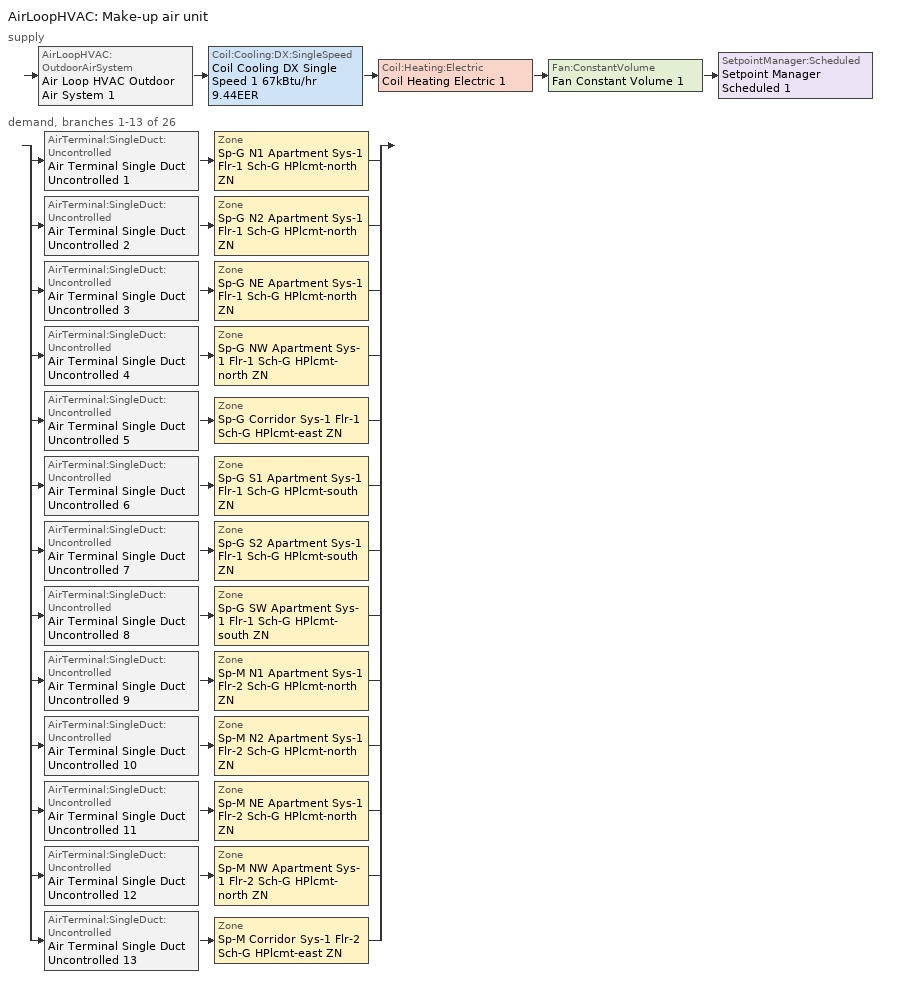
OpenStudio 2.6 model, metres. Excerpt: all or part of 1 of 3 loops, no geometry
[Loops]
AirLoopHVAC 'Make-up air unit'
 supply: AirLoopHVAC:OutdoorAirSystem 'Air Loop HVAC Outdoor Air System 1' > Coil:Cooling:DX:SingleSpeed 'Coil Cooling DX Single Speed 1 67kBtu/hr 9.44EER' > Coil:Heating:Electric 'Coil Heating Electric 1' > Fan:ConstantVolume 'Fan Constant Volume 1' > SetpointManager:Scheduled 'Setpoint Manager Scheduled 1'
 demand, branches 1-13 of 26: split
  | AirTerminal:SingleDuct:Uncontrolled 'Air Terminal Single Duct Uncontrolled 1' > Zone 'Sp-G N1 Apartment Sys-1 Flr-1 Sch-G HPlcmt-north ZN'
  | AirTerminal:SingleDuct:Uncontrolled 'Air Terminal Single Duct Uncontrolled 2' > Zone 'Sp-G N2 Apartment Sys-1 Flr-1 Sch-G HPlcmt-north ZN'
  | AirTerminal:SingleDuct:Uncontrolled 'Air Terminal Single Duct Uncontrolled 3' > Zone 'Sp-G NE Apartment Sys-1 Flr-1 Sch-G HPlcmt-north ZN'
  | AirTerminal:SingleDuct:Uncontrolled 'Air Terminal Single Duct Uncontrolled 4' > Zone 'Sp-G NW Apartment Sys-1 Flr-1 Sch-G HPlcmt-north ZN'
  | AirTerminal:SingleDuct:Uncontrolled 'Air Terminal Single Duct Uncontrolled 5' > Zone 'Sp-G Corridor Sys-1 Flr-1 Sch-G HPlcmt-east ZN'
  | AirTerminal:SingleDuct:Uncontrolled 'Air Terminal Single Duct Uncontrolled 6' > Zone 'Sp-G S1 Apartment Sys-1 Flr-1 Sch-G HPlcmt-south ZN'
  | AirTerminal:SingleDuct:Uncontrolled 'Air Terminal Single Duct Uncontrolled 7' > Zone 'Sp-G S2 Apartment Sys-1 Flr-1 Sch-G HPlcmt-south ZN'
  | AirTerminal:SingleDuct:Uncontrolled 'Air Terminal Single Duct Uncontrolled 8' > Zone 'Sp-G SW Apartment Sys-1 Flr-1 Sch-G HPlcmt-south ZN'
  | AirTerminal:SingleDuct:Uncontrolled 'Air Terminal Single Duct Uncontrolled 9' > Zone 'Sp-M N1 Apartment Sys-1 Flr-2 Sch-G HPlcmt-north ZN'
  | AirTerminal:SingleDuct:Uncontrolled 'Air Terminal Single Duct Uncontrolled 10' > Zone 'Sp-M N2 Apartment Sys-1 Flr-2 Sch-G HPlcmt-north ZN'
  | AirTerminal:SingleDuct:Uncontrolled 'Air Terminal Single Duct Uncontrolled 11' > Zone 'Sp-M NE Apartment Sys-1 Flr-2 Sch-G HPlcmt-north ZN'
  | AirTerminal:SingleDuct:Uncontrolled 'Air Terminal Single Duct Uncontrolled 12' > Zone 'Sp-M NW Apartment Sys-1 Flr-2 Sch-G HPlcmt-north ZN'
  | AirTerminal:SingleDuct:Uncontrolled 'Air Terminal Single Duct Uncontrolled 13' > Zone 'Sp-M Corridor Sys-1 Flr-2 Sch-G HPlcmt-east ZN'
[Sizing:Zone] Zone Cooling Design Supply Air Temperature Input Method=SupplyAirTemperature; Zone Cooling Design Supply Air Temperature {C}=13; Zone Cooling Design Supply Air Temperature Difference {deltaC}=11.11; Zone Heating Design Supply Air Temperature Input Method=SupplyAirTemperature; Zone Heating Design Supply Air Temperature {C}=43; Zone Heating Design Supply Air Temperature Difference {deltaC}=11.11; Zone Cooling Design Supply Air Humidity Ratio {kg-H2O/kg-air}=0.0085; Zone Heating Design Supply Air Humidity Ratio {kg-H2O/kg-air}=0.008; Zone Heating Sizing Factor=1.3; Zone Cooling Sizing Factor=1.1; Cooling Design Air Flow Method=DesignDay; Heating Design Air Flow Method=DesignDay; Account for Dedicated Outdoor Air System=No; Dedicated Outdoor Air System Control Strategy=NeutralSupplyAir; Dedicated Outdoor Air Low Setpoint Temperature for Design {C}=autosize; Dedicated Outdoor Air High Setpoint Temperature for Design {C}=autosize
Sp-G N1 Apartment Sys-1 Flr-1 Sch-G HPlcmt-north ZN; Sp-G N2 Apartment Sys-1 Flr-1 Sch-G HPlcmt-north ZN; Sp-G NE Apartment Sys-1 Flr-1 Sch-G HPlcmt-north ZN; Sp-G NW Apartment Sys-1 Flr-1 Sch-G HPlcmt-north ZN; Sp-G Corridor Sys-1 Flr-1 Sch-G HPlcmt-east ZN; Sp-G S1 Apartment Sys-1 Flr-1 Sch-G HPlcmt-south ZN; Sp-G S2 Apartment Sys-1 Flr-1 Sch-G HPlcmt-south ZN; Sp-G SW Apartment Sys-1 Flr-1 Sch-G HPlcmt-south ZN; Sp-M N1 Apartment Sys-1 Flr-2 Sch-G HPlcmt-north ZN; Sp-M N2 Apartment Sys-1 Flr-2 Sch-G HPlcmt-north ZN; Sp-M NE Apartment Sys-1 Flr-2 Sch-G HPlcmt-north ZN; Sp-M NW Apartment Sys-1 Flr-2 Sch-G HPlcmt-north ZN; Sp-M Corridor Sys-1 Flr-2 Sch-G HPlcmt-east ZN
[Zone equipment]
Sp-G N1 Apartment Sys-1 Flr-1 Sch-G HPlcmt-north ZN: Sp-G N1 Apartment Sys-1 Flr-1 Sch-G HPlcmt-north ZN PTAC, Zone HVAC Baseboard Convective Electric 1, Air Terminal Single Duct Uncontrolled 1
Sp-G N2 Apartment Sys-1 Flr-1 Sch-G HPlcmt-north ZN: Sp-G N2 Apartment Sys-1 Flr-1 Sch-G HPlcmt-north ZN PTAC, Zone HVAC Baseboard Convective Electric 2, Air Terminal Single Duct Uncontrolled 2
Sp-G NE Apartment Sys-1 Flr-1 Sch-G HPlcmt-north ZN: Sp-G NE Apartment Sys-1 Flr-1 Sch-G HPlcmt-north ZN PTAC, Zone HVAC Baseboard Convective Electric 3, Air Terminal Single Duct Uncontrolled 3
Sp-G NW Apartment Sys-1 Flr-1 Sch-G HPlcmt-north ZN: Sp-G NW Apartment Sys-1 Flr-1 Sch-G HPlcmt-north ZN PTAC, Zone HVAC Baseboard Convective Electric 4, Air Terminal Single Duct Uncontrolled 4
Sp-G Corridor Sys-1 Flr-1 Sch-G HPlcmt-east ZN: Sp-G Corridor Sys-1 Flr-1 Sch-G HPlcmt-east ZN PTAC, Zone HVAC Baseboard Convective Electric 5, Air Terminal Single Duct Uncontrolled 5
Sp-G S1 Apartment Sys-1 Flr-1 Sch-G HPlcmt-south ZN: Sp-G S1 Apartment Sys-1 Flr-1 Sch-G HPlcmt-south ZN PTAC, Zone HVAC Baseboard Convective Electric 6, Air Terminal Single Duct Uncontrolled 6
Sp-G S2 Apartment Sys-1 Flr-1 Sch-G HPlcmt-south ZN: Sp-G S2 Apartment Sys-1 Flr-1 Sch-G HPlcmt-south ZN PTAC, Zone HVAC Baseboard Convective Electric 7, Air Terminal Single Duct Uncontrolled 7
Sp-G SW Apartment Sys-1 Flr-1 Sch-G HPlcmt-south ZN: Sp-G SW Apartment Sys-1 Flr-1 Sch-G HPlcmt-south ZN PTAC, Zone HVAC Baseboard Convective Electric 8, Air Terminal Single Duct Uncontrolled 8
Sp-M N1 Apartment Sys-1 Flr-2 Sch-G HPlcmt-north ZN: Sp-M N1 Apartment Sys-1 Flr-2 Sch-G HPlcmt-north ZN PTAC, Zone HVAC Baseboard Convective Electric 9, Air Terminal Single Duct Uncontrolled 9
Sp-M N2 Apartment Sys-1 Flr-2 Sch-G HPlcmt-north ZN: Sp-M N2 Apartment Sys-1 Flr-2 Sch-G HPlcmt-north ZN PTAC, Zone HVAC Baseboard Convective Electric 10, Air Terminal Single Duct Uncontrolled 10
Sp-M NE Apartment Sys-1 Flr-2 Sch-G HPlcmt-north ZN: Sp-M NE Apartment Sys-1 Flr-2 Sch-G HPlcmt-north ZN PTAC, Zone HVAC Baseboard Convective Electric 11, Air Terminal Single Duct Uncontrolled 11
Sp-M NW Apartment Sys-1 Flr-2 Sch-G HPlcmt-north ZN: Sp-M NW Apartment Sys-1 Flr-2 Sch-G HPlcmt-north ZN PTAC, Zone HVAC Baseboard Convective Electric 12, Air Terminal Single Duct Uncontrolled 12
Sp-M Corridor Sys-1 Flr-2 Sch-G HPlcmt-east ZN: Sp-M Corridor Sys-1 Flr-2 Sch-G HPlcmt-east ZN PTAC, Zone HVAC Baseboard Convective Electric 13, Air Terminal Single Duct Uncontrolled 13
[AirLoopHVAC]
Make-up air unit: Availability Schedule=Make-up air unit Occ Sch; Design Supply Air Flow Rate {m3/s}=AutoSize
[Sizing:System]
Make-up air unit: Type of Load to Size On=VentilationRequirement; Design Outdoor Air Flow Rate {m3/s}=Autosize; Minimum System Air Flow Ratio=1; Preheat Design Temperature {C}=7; Preheat Design Humidity Ratio {kg-H2O/kg-Air}=0.008; Precool Design Temperature {C}=13; Precool Design Humidity Ratio {kg-H2O/kg-Air}=0.008; Central Cooling Design Supply Air Temperature {C}=13; Central Heating Design Supply Air Temperature {C}=43; Sizing Option=NonCoincident; 100% Outdoor Air in Cooling=Yes; 100% Outdoor Air in Heating=Yes; Central Cooling Design Supply Air Humidity Ratio {kg-H2O/kg-Air}=0.0085; Central Heating Design Supply Air Humidity Ratio {kg-H2O/kg-Air}=0.008; Cooling Design Air Flow Method=DesignDay; Cooling Design Air Flow Rate {m3/s}=0; Heating Design Air Flow Method=DesignDay; Heating Design Air Flow Rate {m3/s}=0; System Outdoor Air Method=ZoneSum; Zone Maximum Outdoor Air Fraction=1; Cooling Supply Air Flow Rate Per Floor Area {m3/s-m2}=0.00996765; Cooling Fraction of Autosized Cooling Supply Air Flow Rate=1; Cooling Supply Air Flow Rate Per Unit Cooling Capacity {m3/s-W}=3.94755e-05; Heating Supply Air Flow Rate Per Floor Area {m3/s-m2}=0.00996765; Heating Fraction of Autosized Heating Supply Air Flow Rate=1; Heating Fraction of Autosized Cooling Supply Air Flow Rate=1; Heating Supply Air Flow Rate Per Unit Heating Capacity {m3/s-W}=3.15882e-05; Cooling Design Capacity Method=CoolingDesignCapacity; Cooling Design Capacity {W}=autosize; Cooling Design Capacity Per Floor Area {W/m2}=234.7; Fraction of Autosized Cooling Design Capacity=1; Heating Design Capacity Method=HeatingDesignCapacity; Heating Design Capacity {W}=autosize; Heating Design Capacity Per Floor Area {W/m2}=157; Fraction of Autosized Heating Design Capacity=1; Central Cooling Capacity Control Method=OnOff
[Fan:ConstantVolume] Availability Schedule=Always On Discrete; Fan Efficiency=0.39975; Pressure Rise {Pa}=640; Maximum Flow Rate {m3/s}=AutoSize; Motor Efficiency=0.615
Fan Constant Volume 1; Fan Constant Volume 2; Fan Constant Volume 3; Fan Constant Volume 4; Fan Constant Volume 5; Fan Constant Volume 6; Fan Constant Volume 7; Fan Constant Volume 8; Fan Constant Volume 9; Fan Constant Volume 10; Fan Constant Volume 11; Fan Constant Volume 12; Fan Constant Volume 13; Fan Constant Volume 14
[Coil:Heating:Electric]
Name | Availability Schedule
Coil Heating Electric 1 | Always On Discrete
Coil Heating Electric 2; Coil Heating Electric 3; Coil Heating Electric 4; Coil Heating Electric 5; Coil Heating Electric 6; Coil Heating Electric 7; Coil Heating Electric 8; Coil Heating Electric 9; Coil Heating Electric 10; Coil Heating Electric 11; Coil Heating Electric 12; Coil Heating Electric 13; Coil Heating Electric 14 | ON_OFF_ALWAYS_OFF
[Coil:Cooling:DX:SingleSpeed] Availability Schedule=Always On Discrete; Rated Total Cooling Capacity {W}=autosize; Rated Sensible Heat Ratio=autosize; Rated Air Flow Rate {m3/s}=autosize; Rated Evaporator Fan Power Per Volume Flow Rate {W/(m3/s)}=773.3; Total Cooling Capacity Function of Temperature Curve=DXCOOL-NECB2011-REF-CAPFT; Total Cooling Capacity Function of Flow Fraction Curve=DXCOOL-NECB2011-REF-CAPFFLOW; Energy Input Ratio Function of Temperature Curve=DXCOOL-NECB2011-REF-COOLEIRFT; Energy Input Ratio Function of Flow Fraction Curve=DXCOOL-NECB2011-REF-COOLEIRFFLOW; Part Load Fraction Correlation Curve=DXCOOL-NECB2011-REF-COOLPLFFPLR; Condenser Type=AirCooled; Evaporative Condenser Effectiveness=0; Evaporative Condenser Air Flow Rate {m3/s}=Autosize; Evaporative Condenser Pump Rated Power Consumption {W}=Autosize; Crankcase Heater Capacity {W}=0; Maximum Outdoor Dry-Bulb Temperature for Crankcase Heater Operation {C}=0; Basin Heater Capacity {W/K}=0; Basin Heater Setpoint Temperature {C}=10
Name | Rated COP {W/W}
Coil Cooling DX Single Speed 1 67kBtu/hr 9.44EER | 3.23999
Coil Cooling DX Single Speed 2 5kBtu/hr 11.0EER | 3.72564
Coil Cooling DX Single Speed 3 5kBtu/hr 11.0EER | 3.72541
Coil Cooling DX Single Speed 4 10kBtu/hr 10.4EER | 3.51529
Coil Cooling DX Single Speed 5 9kBtu/hr 10.5EER | 3.56469
Coil Cooling DX Single Speed 6 6kBtu/hr 11.0EER | 3.72604
Coil Cooling DX Single Speed 7 10kBtu/hr 10.3EER | 3.50609
Coil Cooling DX Single Speed 8 10kBtu/hr 10.3EER | 3.48781
Coil Cooling DX Single Speed 9 12kBtu/hr 10.0EER | 3.39741
Coil Cooling DX Single Speed 10 6kBtu/hr 11.0EER | 3.72581
Coil Cooling DX Single Speed 11 5kBtu/hr 11.0EER | 3.72555
Coil Cooling DX Single Speed 12 10kBtu/hr 10.3EER | 3.49406
Coil Cooling DX Single Speed 13 10kBtu/hr 10.4EER | 3.5082
Coil Cooling DX Single Speed 14 6kBtu/hr 11.0EER | 3.72588
[Controller:OutdoorAir]
Controller Outdoor Air 1: Minimum Outdoor Air Flow Rate {m3/s}=autosize; Maximum Outdoor Air Flow Rate {m3/s}=Autosize; Economizer Control Type=NoEconomizer; Economizer Control Action Type=ModulateFlow; Economizer Maximum Limit Dry-Bulb Temperature {C}=28; Economizer Maximum Limit Enthalpy {J/kg}=64000; Economizer Minimum Limit Dry-Bulb Temperature {C}=-100; Lockout Type=NoLockout; Minimum Limit Type=FixedMinimum; Minimum Outdoor Air Schedule=Make-up air unit Occ Sch; Controller Mechanical Ventilation=Controller Mechanical Ventilation 1; High Humidity Control=No; Heat Recovery Bypass Control Type=BypassWhenWithinEconomizerLimits
[Controller:MechanicalVentilation]
Controller Mechanical Ventilation 1: Availability Schedule=Always On Discrete; System Outdoor Air Method=ZoneSum
[AirLoopHVAC:OutdoorAirSystem]
Air Loop HVAC Outdoor Air System 1: Controller=Controller Outdoor Air 1
[SetpointManager:Scheduled]
Setpoint Manager Scheduled 1: Control Variable=Temperature; Schedule=Makeup-Air Unit Supply Air Temp
[ZoneHVAC:PackagedTerminalAirConditioner] Availability Schedule=Always On Discrete; Supply Air Flow Rate During Cooling Operation {m3/s}=Autosize; Supply Air Flow Rate During Heating Operation {m3/s}=Autosize; Supply Air Flow Rate When No Cooling or Heating is Needed {m3/s}=Autosize; Outdoor Air Flow Rate During Cooling Operation {m3/s}=Autosize; Outdoor Air Flow Rate During Heating Operation {m3/s}=Autosize; Outdoor Air Flow Rate When No Cooling or Heating is Needed {m3/s}=Autosize; Fan Placement=DrawThrough
Name | Supply Air Fan | Heating Coil | Cooling Coil
Sp-G N1 Apartment Sys-1 Flr-1 Sch-G HPlcmt-north ZN PTAC | Fan Constant Volume 2 | Coil Heating Electric 2 | Coil Cooling DX Single Speed 2 5kBtu/hr 11.0EER
Sp-G N2 Apartment Sys-1 Flr-1 Sch-G HPlcmt-north ZN PTAC | Fan Constant Volume 3 | Coil Heating Electric 3 | Coil Cooling DX Single Speed 3 5kBtu/hr 11.0EER
Sp-G NE Apartment Sys-1 Flr-1 Sch-G HPlcmt-north ZN PTAC | Fan Constant Volume 4 | Coil Heating Electric 4 | Coil Cooling DX Single Speed 4 10kBtu/hr 10.4EER
Sp-G NW Apartment Sys-1 Flr-1 Sch-G HPlcmt-north ZN PTAC | Fan Constant Volume 5 | Coil Heating Electric 5 | Coil Cooling DX Single Speed 5 9kBtu/hr 10.5EER
Sp-G Corridor Sys-1 Flr-1 Sch-G HPlcmt-east ZN PTAC | Fan Constant Volume 6 | Coil Heating Electric 6 | Coil Cooling DX Single Speed 6 6kBtu/hr 11.0EER
Sp-G S1 Apartment Sys-1 Flr-1 Sch-G HPlcmt-south ZN PTAC | Fan Constant Volume 7 | Coil Heating Electric 7 | Coil Cooling DX Single Speed 7 10kBtu/hr 10.3EER
Sp-G S2 Apartment Sys-1 Flr-1 Sch-G HPlcmt-south ZN PTAC | Fan Constant Volume 8 | Coil Heating Electric 8 | Coil Cooling DX Single Speed 8 10kBtu/hr 10.3EER
Sp-G SW Apartment Sys-1 Flr-1 Sch-G HPlcmt-south ZN PTAC | Fan Constant Volume 9 | Coil Heating Electric 9 | Coil Cooling DX Single Speed 9 12kBtu/hr 10.0EER
Sp-M N1 Apartment Sys-1 Flr-2 Sch-G HPlcmt-north ZN PTAC | Fan Constant Volume 10 | Coil Heating Electric 10 | Coil Cooling DX Single Speed 10 6kBtu/hr 11.0EER
Sp-M N2 Apartment Sys-1 Flr-2 Sch-G HPlcmt-north ZN PTAC | Fan Constant Volume 11 | Coil Heating Electric 11 | Coil Cooling DX Single Speed 11 5kBtu/hr 11.0EER
Sp-M NE Apartment Sys-1 Flr-2 Sch-G HPlcmt-north ZN PTAC | Fan Constant Volume 12 | Coil Heating Electric 12 | Coil Cooling DX Single Speed 12 10kBtu/hr 10.3EER
Sp-M NW Apartment Sys-1 Flr-2 Sch-G HPlcmt-north ZN PTAC | Fan Constant Volume 13 | Coil Heating Electric 13 | Coil Cooling DX Single Speed 13 10kBtu/hr 10.4EER
Sp-M Corridor Sys-1 Flr-2 Sch-G HPlcmt-east ZN PTAC | Fan Constant Volume 14 | Coil Heating Electric 14 | Coil Cooling DX Single Speed 14 6kBtu/hr 11.0EER
[ZoneHVAC:Baseboard:Convective:Electric] Availability Schedule=Always On Discrete; Nominal Capacity {W}=autosize; Efficiency=1
Zone HVAC Baseboard Convective Electric 1; Zone HVAC Baseboard Convective Electric 2; Zone HVAC Baseboard Convective Electric 3; Zone HVAC Baseboard Convective Electric 4; Zone HVAC Baseboard Convective Electric 5; Zone HVAC Baseboard Convective Electric 6; Zone HVAC Baseboard Convective Electric 7; Zone HVAC Baseboard Convective Electric 8; Zone HVAC Baseboard Convective Electric 9; Zone HVAC Baseboard Convective Electric 10; Zone HVAC Baseboard Convective Electric 11; Zone HVAC Baseboard Convective Electric 12; Zone HVAC Baseboard Convective Electric 13
[AirTerminal:SingleDuct:Uncontrolled] Availability Schedule=Always On Discrete; Maximum Air Flow Rate {m3/s}=AutoSize
Air Terminal Single Duct Uncontrolled 1; Air Terminal Single Duct Uncontrolled 2; Air Terminal Single Duct Uncontrolled 3; Air Terminal Single Duct Uncontrolled 4; Air Terminal Single Duct Uncontrolled 5; Air Terminal Single Duct Uncontrolled 6; Air Terminal Single Duct Uncontrolled 7; Air Terminal Single Duct Uncontrolled 8; Air Terminal Single Duct Uncontrolled 9; Air Terminal Single Duct Uncontrolled 10; Air Terminal Single Duct Uncontrolled 11; Air Terminal Single Duct Uncontrolled 12; Air Terminal Single Duct Uncontrolled 13
[Schedule:Ruleset]
Name | Default Day Schedule | Summer Design Day Schedule | Winter Design Day Schedule
ON_OFF_ALWAYS_OFF | Schedule Day 3
Makeup-Air Unit Supply Air Temp | Makeup Air Unit Supply Air Temp Default
Make-up air unit Occ Sch | Make-up air unit Occ Sch Default | Make-up air unit Occ Sch Summer Design Day | Make-up air unit Occ Sch Winter Design Day
[Schedule:Day]
Schedule Day 3; wkdON_OFF_ALWAYS_OFF 1; satON_OFF_ALWAYS_OFF 1; sunON_OFF_ALWAYS_OFF 1: 1, 0, 0, 2, 0, 0, 3, 0, 0, 4, 0, 0, 5, 0, 0, 6, 0, 0, 7, 0, 0, 8, 0, 0, 9, 0, 0, 10, 0, 0, 11, 0, 0, 12, 0, 0, 13, 0, 0, 14, 0, 0, 15, 0, 0, 16, 0, 0, 17, 0, 0, 18, 0, 0, 19, 0, 0, 20, 0, 0, 21, 0, 0, 22, 0, 0, 23, 0, 0, 24, 0, 0
Makeup Air Unit Supply Air Temp Default: 24, 0, 20
Make-up air unit Occ Sch Default; Make-up air unit Occ Sch Winter Design Day; Make-up air unit Occ Sch Summer Design Day; Make-up air unit Occ Sch Monday; Make-up air unit Occ Sch Tuesday; Make-up air unit Occ Sch Wednesday; Make-up air unit Occ Sch Thursday; Make-up air unit Occ Sch Friday; Make-up air unit Occ Sch Saturday; Make-up air unit Occ Sch Sunday: 24, 0, 1
[Schedule:Rule] Date Specification Type=DateRange; Start Month=1; Start Day=1; End Month=12
Name | Schedule Ruleset | Rule Order | Day Schedule | Apply Sunday | Apply Monday | Apply Tuesday | Apply Wednesday | Apply Thursday | Apply Friday | Apply Saturday | End Day
wkdON_OFF_ALWAYS_OFF rule | ON_OFF_ALWAYS_OFF | 2 | wkdON_OFF_ALWAYS_OFF 1 | No | Yes | Yes | Yes | Yes | Yes | No | 31
satON_OFF_ALWAYS_OFFrule | ON_OFF_ALWAYS_OFF | 1 | satON_OFF_ALWAYS_OFF 1 | No | No | No | No | No | No | Yes | 31
sunON_OFF_ALWAYS_OFFrule | ON_OFF_ALWAYS_OFF | 0 | sunON_OFF_ALWAYS_OFF 1 | Yes | No | No | No | No | No | No | 31
Make-up air unit Occ Sch Monday Rule | Make-up air unit Occ Sch | 6 | Make-up air unit Occ Sch Monday |  | Yes |  |  |  |  |  | 25
Make-up air unit Occ Sch Tuesday Rule | Make-up air unit Occ Sch | 5 | Make-up air unit Occ Sch Tuesday |  |  | Yes |  |  |  |  | 26
Make-up air unit Occ Sch Wednesday Rule | Make-up air unit Occ Sch | 4 | Make-up air unit Occ Sch Wednesday |  |  |  | Yes |  |  |  | 27
Make-up air unit Occ Sch Thursday Rule | Make-up air unit Occ Sch | 3 | Make-up air unit Occ Sch Thursday |  |  |  |  | Yes |  |  | 28
Make-up air unit Occ Sch Friday Rule | Make-up air unit Occ Sch | 2 | Make-up air unit Occ Sch Friday |  |  |  |  |  | Yes |  | 29
Make-up air unit Occ Sch Saturday Rule | Make-up air unit Occ Sch | 1 | Make-up air unit Occ Sch Saturday |  |  |  |  |  |  | Yes | 30
Make-up air unit Occ Sch Sunday Rule | Make-up air unit Occ Sch | 0 | Make-up air unit Occ Sch Sunday | Yes |  |  |  |  |  |  | 31
[Schedule:Constant]
Always On Discrete: Value=1
[Curve:Biquadratic] Minimum Value of x=13; Maximum Value of x=24; Minimum Value of y=24; Maximum Value of y=46
Name | Coefficient1 Constant | Coefficient2 x | Coefficient3 x**2 | Coefficient4 y | Coefficient5 y**2 | Coefficient6 x*y
DXCOOL-NECB2011-REF-CAPFT | 0.867905 | 0.0142459 | 0.00055436 | -0.0075575 | 3.3e-05 | -0.0001918
DXCOOL-NECB2011-REF-COOLEIRFT | 0.116936 | 0.0284933 | -0.0004112 | 0.0214108 | 0.00016103 | -0.0006791
[Curve:Quadratic] Coefficient1 Constant=1; Coefficient2 x=0; Coefficient3 x**2=0; Minimum Value of x=0; Maximum Value of x=1
DXCOOL-NECB2011-REF-CAPFFLOW; DXCOOL-NECB2011-REF-COOLEIRFFLOW
[Curve:Cubic]
DXCOOL-NECB2011-REF-COOLPLFFPLR: Coefficient1 Constant=0.0277; Coefficient2 x=4.9151; Coefficient3 x**2=-8.184; Coefficient4 x**3=4.2702; Minimum Value of x=0.7; Maximum Value of x=1
